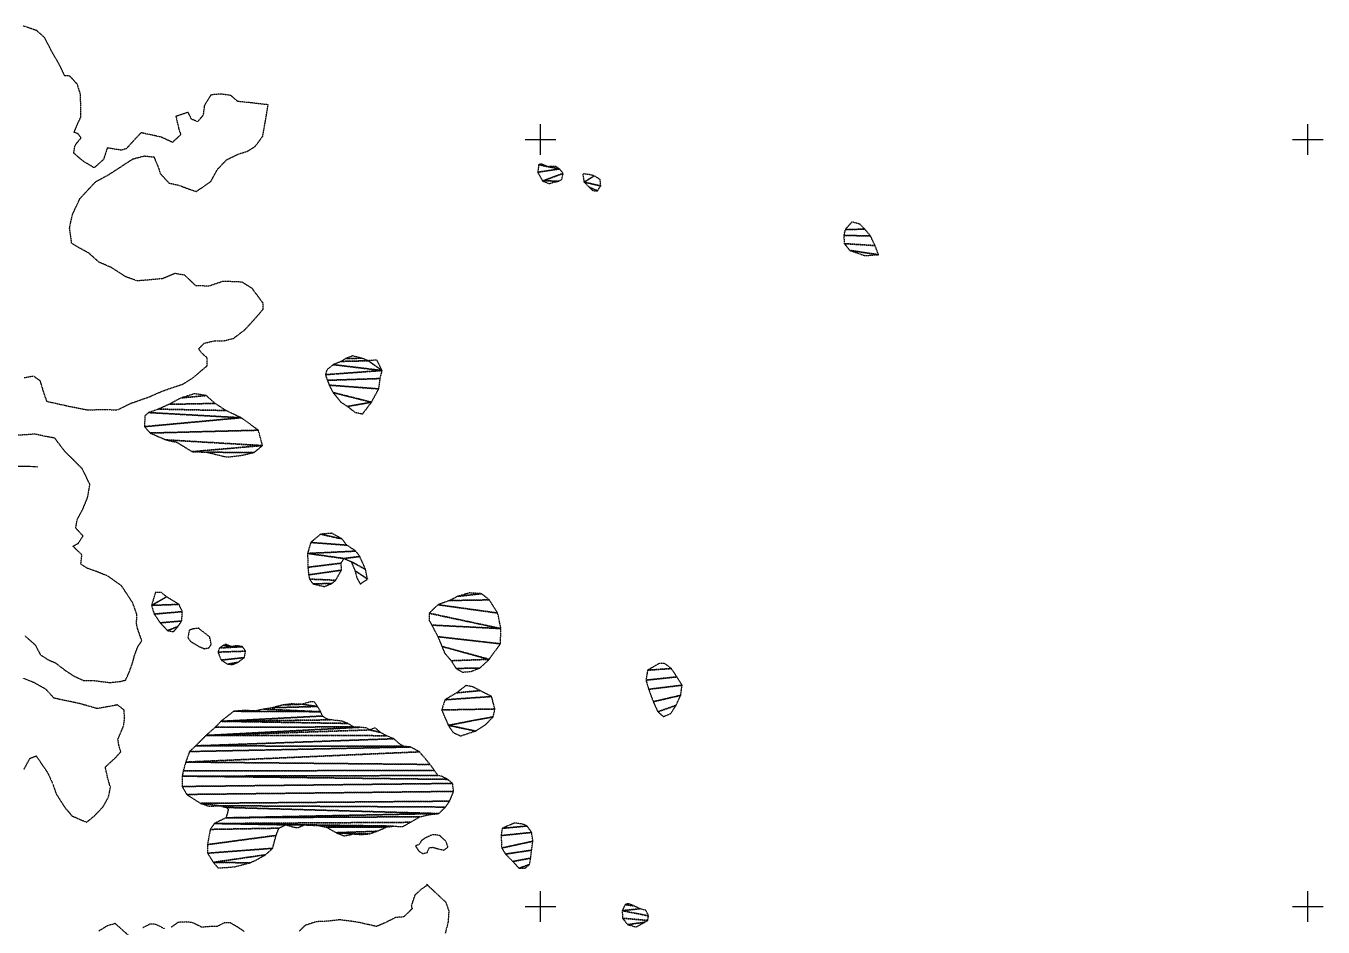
# Model space of a CAD drawing. Header units: metres. Extents: x 619047 to 657292, y 1301217 to 1319844.
# Drawn here: x 655532 to 657223, y 1314704 to 1315878 of the extents above; entities that cross this region are included whole.
import ezdxf

# ---------------------------------------------------------------- set-up
doc = ezdxf.new("R2010")
doc.units = ezdxf.units.M
doc.linetypes.add('HIDDEN', pattern=[0.375, 0.25, -0.125])
for name, color, linetype in [('3', 7, 'Continuous'), ('42', 7, 'Continuous'), ('CVL_CUADCON_LIN', 8, 'Continuous')]:
    doc.layers.add(name, color=color, linetype=linetype)

# ---------------------------------------------------------------- blocks, each defined once
blk = doc.blocks.new('COORD')
at = {"layer": '42', "color": 2, "linetype": 'Continuous'}
for p, q in [((0, -2), (0, 2)), ((-2, 0), (2, 0))]:
    blk.add_line(p, q, dxfattribs=at)
blk = doc.blocks.new('COORD$')
at = {"layer": '42', "color": 2, "linetype": 'Continuous'}
blk.add_blockref('COORD', (0, 0), dxfattribs=at)

msp = doc.modelspace()

# ---------------------------------------------------------------- linework, layer by layer
at = {"layer": '3', "color": 30, "linetype": 'HIDDEN'}
for points in [[(655530.00273, 1315419.93633), (655541.91573, 1315422.10533), (655550.36973, 1315415.84933), (655554.32973, 1315402.68233), (655559.05873, 1315389.01533), (655589.61573, 1315382.24933), (655611.76273, 1315377.92933), (655635.12773, 1315378.19633), (655651.38773, 1315377.87433), (655669.06973, 1315386.46133), (655693.10373, 1315394.86733), (655709.53073, 1315402.16933), (655736.60273, 1315411.37233), (655749.46573, 1315419.39733), (655768.33273, 1315435.36633), (655768.21673, 1315445.52933), (655761.54373, 1315451.55133), (655757.41373, 1315457.34833), (655764.44073, 1315464.79733), (655778.88173, 1315468.01133), (655790.31373, 1315467.88833), (655802.72273, 1315471.07933), (655817.57873, 1315482.42933), (655830.37473, 1315496.29733), (655841.15273, 1315508.87133), (655841.31673, 1315516.75033), (655827.12773, 1315535.89933), (655813.56873, 1315544.38333), (655789.17373, 1315545.37533), (655770.44973, 1315539.06233), (655753.42473, 1315539.63033), (655739.04373, 1315553.44133), (655726.57273, 1315555.58533), (655709.88673, 1315548.78833), (655677.40773, 1315545.87533), (655662.10573, 1315551.29133), (655643.93773, 1315563.02533), (655627.08873, 1315570.45633), (655614.25673, 1315581.99733), (655599.68773, 1315589.96233), (655591.75673, 1315594.95333), (655588.98773, 1315614.99533), (655592.60273, 1315632.06133), (655602.51973, 1315653.26533), (655622.84473, 1315675.09533), (655640.00973, 1315684.43933), (655658.66673, 1315696.59533), (655671.27273, 1315704.87033), (655686.46673, 1315708.85533), (655698.92873, 1315707.47333), (655704.67273, 1315693.81833), (655707.04873, 1315685.96833), (655718.62173, 1315673.39533), (655731.35273, 1315670.74633), (655742.83373, 1315666.30333), (655754.05473, 1315662.36633), (655773.20473, 1315675.79833), (655781.66573, 1315691.14133), (655793.45973, 1315703.72633), (655808.61373, 1315711.26833), (655820.76273, 1315714.96533), (655830.85173, 1315721.17833), (655840.60873, 1315734.24933), (655843.95273, 1315752.83633), (655845.62273, 1315762.25733), (655847.75773, 1315775.49433), (655825.88473, 1315778.03933), (655808.08373, 1315779.86933), (655799.10473, 1315787.64333), (655786.38273, 1315789.53033), (655773.18773, 1315788.36333), (655764.70673, 1315774.79933), (655763.07473, 1315762.07533), (655755.80873, 1315753.35333), (655747.89473, 1315756.82033), (655743.47573, 1315765.66333), (655727.53373, 1315760.39833), (655731.54073, 1315743.16633), (655733.90173, 1315736.58633), (655723.09473, 1315726.55333), (655708.02873, 1315733.49533), (655682.05773, 1315739.04233), (655667.75573, 1315723.63333), (655662.99173, 1315718.24333), (655656.40873, 1315716.38933), (655638.08773, 1315719.22833), (655633.17973, 1315704.18033), (655621.11173, 1315693.37033), (655608.06973, 1315701.09833), (655601.40473, 1315706.35833), (655594.47573, 1315712.63133), (655595.88873, 1315722.30333), (655603.90273, 1315732.30533), (655600.28573, 1315737.59933), (655594.92973, 1315739.57133), (655599.37873, 1315750.29433), (655603.83973, 1315760.00033), (655603.66873, 1315774.99033), (655602.98973, 1315789.97433), (655599.03773, 1315802.38033), (655589.26473, 1315812.94033), (655582.65573, 1315813.37333), (655575.37073, 1315828.53533), (655567.34073, 1315842.16533), (655556.43273, 1315863.13033), (655546.16973, 1315872.16033), (655528.57373, 1315878.31133)], [(655531.05973, 1315083.01533), (655544.14573, 1315071.47633), (655550.89673, 1315058.59533), (655561.89873, 1315051.60633), (655570.32073, 1315048.14533), (655584.15673, 1315037.63133), (655594.90473, 1315030.63933), (655607.41573, 1315024.93833), (655619.35273, 1315025.07433), (655628.76373, 1315023.91133), (655641.73573, 1315022.28133), (655654.67373, 1315023.70033), (655662.01873, 1315025.56233), (655666.72773, 1315035.78033), (655671.15673, 1315048.28133), (655674.07973, 1315059.24133), (655678.52673, 1315070.21833), (655683.27873, 1315076.62533), (655677.76873, 1315092.06233), (655676.16673, 1315098.90433), (655676.79173, 1315110.85433), (655671.28173, 1315126.29133), (655657.06373, 1315147.98033), (655639.13473, 1315160.98833), (655624.33473, 1315166.91833), (655611.83873, 1315171.34833), (655603.65073, 1315176.59133), (655605.03473, 1315188.80333), (655593.47573, 1315200.10633), (655600.29173, 1315203.74133), (655606.53073, 1315213.46833), (655597.01473, 1315223.77733), (655599.16973, 1315235.23633), (655606.13573, 1315248.02133), (655612.55873, 1315263.84833), (655615.41473, 1315280.65133), (655605.52873, 1315301.12033), (655582.92173, 1315323.47633), (655569.76873, 1315340.85933), (655543.29273, 1315346.14633), (655521.97373, 1315344.63233)], [(655529.74173, 1314909.45233), (655537.45473, 1314923.51533), (655545.29273, 1314926.65433), (655556.39673, 1314910.77333), (655561.05173, 1314903.45733), (655567.04473, 1314890.31333), (655571.51273, 1314877.15133), (655582.63373, 1314859.74533), (655592.16173, 1314848.42033), (655611.05073, 1314840.25133), (655620.86873, 1314847.98633), (655632.66573, 1314860.31733), (655639.63473, 1314872.84833), (655642.28273, 1314885.58333), (655638.31973, 1314899.00533), (655635.62873, 1314912.18733), (655649.20073, 1314924.79333), (655655.72273, 1314931.98233), (655653.08073, 1314940.84633), (655651.97773, 1314948.45633), (655659.39973, 1314965.81933), (655660.80173, 1314976.50733), (655659.92373, 1314986.66133), (655651.21273, 1314993.16833), (655625.10673, 1314988.29633), (655602.17073, 1314994.89433), (655568.81773, 1315001.88233), (655558.27073, 1315013.45033), (655542.67773, 1315022.16533), (655528.89673, 1315027.85133)], [(656061.03873, 1314823.63633), (656052.27173, 1314819.41433), (656047.71673, 1314816.33633), (656044.19373, 1314810.97633), (656039.62973, 1314809.42233), (656044.24773, 1314802.58933), (656049.35073, 1314799.31733), (656055.18773, 1314800.62433), (656057.68773, 1314806.99433), (656062.25873, 1314807.53133), (656071.16873, 1314805.04633), (656077.02073, 1314803.81233), (656082.07773, 1314807.91033), (656079.48773, 1314815.51933), (656075.65473, 1314818.79933), (656071.05273, 1314823.09133), (656061.89873, 1314824.05033)], [(656055.53573, 1314758.22233), (656046.85573, 1314752.53433), (656038.77373, 1314744.85833), (656034.19973, 1314730.88533)], [(656078.98473, 1314695.80233), (656082.70173, 1314710.56733), (656083.63073, 1314724.29833), (656079.74673, 1314735.45733), (656055.53573, 1314758.22233), (656053.93573, 1314759.68333)], [(656034.19973, 1314730.88533), (656035.58073, 1314727.55433), (656024.46873, 1314716.80933), (656014.05473, 1314715.98133), (655998.34973, 1314708.25733), (655988.97173, 1314704.38633), (655965.55973, 1314709.57633), (655954.62173, 1314711.28633), (655940.88773, 1314712.97933), (655924.89073, 1314711.09933), (655910.66373, 1314710.50133), (655895.70273, 1314705.57833), (655888.38073, 1314698.16133)], [(655666.06373, 1314692.44233), (655648.42873, 1314708.08933), (655638.28273, 1314705.23033), (655627.14573, 1314698.29733)], [(655712.76373, 1314701.37733), (655701.29273, 1314706.89733), (655694.17273, 1314707.61533), (655684.29573, 1314702.46933)], [(655816.72173, 1314697.71033), (655806.76973, 1314704.25633), (655798.35273, 1314709.03233), (655790.72973, 1314708.98433), (655781.10273, 1314704.34933), (655769.41573, 1314704.02133), (655761.54273, 1314703.20933), (655749.56073, 1314709.23433), (655740.91473, 1314710.19633), (655730.24473, 1314709.62133), (655721.39173, 1314703.21133)]]:
    msp.add_lwpolyline(points, dxfattribs=at)
for points, invisible_edges in [([(655762.11673, 1315089.04333), (655745.08173, 1315090.46133), (655743.10873, 1315081.04433), (655766.20173, 1315086.01833)], 5), ([(655745.08173, 1315090.46133), (655762.11673, 1315089.04333), (655757.26273, 1315093.07933), (655749.89873, 1315092.27033)], 1), ([(655766.20173, 1315086.01833), (655743.10873, 1315081.04433), (655773.66073, 1315072.08633), (655771.56573, 1315081.73133)], 3), ([(655773.66073, 1315072.08633), (655743.10873, 1315081.04433), (655746.18973, 1315076.23433), (655758.43373, 1315068.94033)], 9), ([(655773.66073, 1315072.08633), (655758.43373, 1315068.94033), (655764.54873, 1315066.43733), (655770.38673, 1315067.49033)], 1)]:
    msp.add_3dface(points, dxfattribs=dict(at, invisible_edges=invisible_edges))
at = {"layer": 'CVL_CUADCON_LIN', "color": 3, "ltscale": 0.5}
msp.add_spline([(655425.99115, 1315348.19048), (655455.25371, 1315325.67437), (655476.63775, 1315313.85338), (655492.39451, 1315310.47598), (655500.27288, 1315305.40988), (655520.53166, 1315304.28402), (655547.54314, 1315303.72109)], degree=3, dxfattribs=at)

# ---------------------------------------------------------------- block references
at = {"layer": '42', "color": 1, "linetype": 'Continuous', "xscale": 10, "yscale": 10}
for p in [(656202.60373, 1315730.38433), (657202.60373, 1315730.38433), (656202.60373, 1314730.38433), (657202.60373, 1314730.38433)]:
    msp.add_blockref('COORD$', p, dxfattribs=at)

# ---------------------------------------------------------------- meshes
at = {"layer": '3', "color": 30, "linetype": 'HIDDEN'}
mesh = msp.add_polyface(dxfattribs=at)
corners = [(656212.15473, 1315694.79333), (656200.43973, 1315697.45433), (656227.42773, 1315691.91833), (656199.02973, 1315687.52833), (656232.31973, 1315686.13033), (656205.50973, 1315676.16733), (656226.59173, 1315676.15433), (656222.31073, 1315695.16333), (656230.62873, 1315678.48733), (656218.23373, 1315674.02633), (656213.67673, 1315672.70333), (656203.47573, 1315698.50533)]
mesh.append_faces([[corners[k] for k in face] for face in [(1, 0, 11), (6, 5, 10, 9), (0, 2, 7)]], dxfattribs={"vtx0": -1, "color": 30})
mesh.append_faces([[corners[k] for k in face] for face in [(4, 5, 6, 8)]], dxfattribs={"vtx0": -1, "vtx1": -1, "color": 30})
mesh.append_faces([[corners[k] for k in face] for face in [(2, 3, 5, 4)]], dxfattribs={"vtx0": -1, "vtx2": -1, "color": 30})
mesh.append_faces([[corners[k] for k in face] for face in [(0, 1, 3, 2)]], dxfattribs={"vtx0": -1, "vtx2": -1, "vtx3": -1, "color": 30})
mesh = msp.add_polyface(dxfattribs=at)
corners = [(656272.74373, 1315682.78033), (656259.62773, 1315674.75333), (656281.27573, 1315669.66533), (656277.02773, 1315663.51833), (656266.30973, 1315667.96933), (656267.90073, 1315684.25033), (656280.41773, 1315678.04033), (656271.18673, 1315663.45133), (656257.72473, 1315685.65833)]
mesh.append_faces([[corners[k] for k in face] for face in [(1, 0, 5, 8), (3, 4, 7)]], dxfattribs={"vtx0": -1, "color": 30})
mesh.append_faces([[corners[k] for k in face] for face in [(0, 1, 2, 6)]], dxfattribs={"vtx0": -1, "vtx1": -1, "color": 30})
mesh.append_faces([[corners[k] for k in face] for face in [(2, 1, 4, 3)]], dxfattribs={"vtx0": -1, "vtx2": -1, "color": 30})
mesh = msp.add_polyface(dxfattribs=at)
corners = [(656625.32773, 1315613.37833), (656599.67973, 1315612.83133), (656632.79473, 1315604.57033), (656597.98973, 1315605.18833), (656638.78073, 1315591.93333), (656598.61973, 1315594.52333), (656643.23473, 1315580.04233), (656605.83173, 1315585.71233), (656636.63473, 1315579.71233), (656625.72273, 1315578.82533), (656608.70973, 1315622.84433), (656618.90373, 1315619.91133)]
mesh.append_faces([[corners[k] for k in face] for face in [(1, 0, 11, 10), (6, 7, 9, 8)]], dxfattribs={"vtx0": -1, "color": 30})
mesh.append_faces([[corners[k] for k in face] for face in [(0, 1, 3, 2), (2, 3, 5, 4), (4, 5, 7, 6)]], dxfattribs={"vtx0": -1, "vtx2": -1, "color": 30})
mesh = msp.add_polyface(dxfattribs=at)
corners = [(655996.24373, 1315429.07933), (655978.31773, 1315441.83333), (655932.65573, 1315436.73733), (655922.39073, 1315423.66133), (655993.82273, 1315418.63333), (655925.01473, 1315416.32233), (655991.94473, 1315405.14533), (655927.37273, 1315409.99633), (655982.49173, 1315387.75833), (655932.30873, 1315400.39733), (655951.31173, 1315382.31933), (655969.89873, 1315445.04033), (655949.07373, 1315444.80233), (655943.02173, 1315440.92133), (655957.92473, 1315448.20633), (655989.48373, 1315442.72333), (655970.98073, 1315372.63533), (655961.05273, 1315374.55433), (655942.35573, 1315388.06133), (655924.34973, 1315430.03633)]
mesh.append_faces([[corners[k] for k in face] for face in [(1, 0, 15), (8, 10, 17, 16), (12, 11, 14)]], dxfattribs={"vtx0": -1, "color": 30})
mesh.append_faces([[corners[k] for k in face] for face in [(0, 1, 13, 2)]], dxfattribs={"vtx0": -1, "vtx1": -1, "vtx3": -1, "color": 30})
mesh.append_faces([[corners[k] for k in face] for face in [(0, 3, 5, 4), (4, 5, 7, 6), (6, 7, 9, 8), (11, 12, 13, 1)]], dxfattribs={"vtx0": -1, "vtx2": -1, "color": 30})
mesh.append_faces([[corners[k] for k in face] for face in [(0, 2, 19, 3), (8, 9, 18, 10)]], dxfattribs={"vtx0": -1, "vtx3": -1, "color": 30})
mesh = msp.add_polyface(dxfattribs=at)
corners = [(655766.99973, 1315396.47433), (655734.26973, 1315393.30533), (655778.54673, 1315386.18833), (655718.61673, 1315384.99533), (655792.62273, 1315376.94833), (655704.97173, 1315378.74033), (655812.54273, 1315367.52033), (655692.06873, 1315374.27333), (655686.69073, 1315355.91733), (655835.08073, 1315351.26133), (655693.89773, 1315347.61433), (655840.38873, 1315331.24833), (655714.57373, 1315338.70333), (655748.78573, 1315323.34033), (655829.31573, 1315322.22833), (655768.09873, 1315322.54433), (655751.98673, 1315398.84333), (655813.10273, 1315318.48533), (655794.07873, 1315316.23533), (655729.34473, 1315335.31433), (655687.03873, 1315369.89633)]
mesh.append_faces([[corners[k] for k in face] for face in [(1, 0, 16), (14, 15, 18, 17)]], dxfattribs={"vtx0": -1, "color": 30})
mesh.append_faces([[corners[k] for k in face] for face in [(0, 1, 3, 2), (2, 3, 5, 4), (4, 5, 7, 6), (6, 8, 10, 9), (9, 10, 12, 11), (11, 13, 15, 14)]], dxfattribs={"vtx0": -1, "vtx2": -1, "color": 30})
mesh.append_faces([[corners[k] for k in face] for face in [(6, 7, 20, 8), (11, 12, 19, 13)]], dxfattribs={"vtx0": -1, "vtx3": -1, "color": 30})
mesh = msp.add_polyface(dxfattribs=at)
corners = [(655944.14373, 1315209.45133), (655916.13173, 1315215.73833), (655950.33173, 1315201.39133), (655903.30073, 1315204.91933), (655962.10373, 1315193.64933), (655899.14673, 1315190.64233), (655946.46573, 1315184.06833), (655942.97973, 1315177.93033), (655899.60673, 1315172.60633), (655943.33873, 1315168.78733), (655900.48173, 1315162.70633), (655935.86773, 1315155.74233), (655901.81573, 1315157.13133), (655930.58373, 1315151.36233), (655905.94873, 1315151.08033), (655974.82473, 1315169.65533), (655955.90873, 1315180.11133), (655977.25273, 1315157.23233), (655960.87073, 1315168.22533), (655967.26473, 1315186.59333), (655930.59573, 1315216.91933), (655967.92773, 1315150.77333), (655963.26073, 1315159.10533), (655920.97573, 1315147.44133)]
mesh.append_faces([[corners[k] for k in face] for face in [(1, 0, 20), (13, 14, 23), (17, 18, 22, 21)]], dxfattribs={"vtx0": -1, "color": 30})
mesh.append_faces([[corners[k] for k in face] for face in [(4, 5, 6, 19)]], dxfattribs={"vtx0": -1, "vtx1": -1, "vtx2": -1, "color": 30})
mesh.append_faces([[corners[k] for k in face] for face in [(0, 1, 3, 2), (2, 3, 5, 4), (6, 5, 8, 7), (7, 8, 10, 9), (9, 10, 12, 11), (11, 12, 14, 13), (15, 16, 18, 17), (16, 15, 19, 6)]], dxfattribs={"vtx0": -1, "vtx2": -1, "color": 30})
mesh = msp.add_polyface(dxfattribs=at)
corners = [(655715.32473, 1315133.99133), (655695.82873, 1315122.93933), (655731.65073, 1315124.18133), (655736.03073, 1315114.80433), (655699.20473, 1315111.52233), (655735.09273, 1315102.59833), (655707.15573, 1315100.13533), (655730.31073, 1315095.45133), (655716.62273, 1315090.02733), (655708.42573, 1315139.79333), (655723.74273, 1315128.96033), (655724.50973, 1315088.55233), (655700.80273, 1315139.74533)]
mesh.append_faces([[corners[k] for k in face] for face in [(1, 0, 9, 12), (7, 8, 11)]], dxfattribs={"vtx0": -1, "color": 30})
mesh.append_faces([[corners[k] for k in face] for face in [(0, 1, 2, 10)]], dxfattribs={"vtx0": -1, "vtx1": -1, "color": 30})
mesh.append_faces([[corners[k] for k in face] for face in [(2, 1, 4, 3), (3, 4, 6, 5), (5, 6, 8, 7)]], dxfattribs={"vtx0": -1, "vtx2": -1, "color": 30})
mesh = msp.add_polyface(dxfattribs=at)
corners = [(656125.80773, 1315138.09433), (656094.85873, 1315134.69133), (656136.05873, 1315130.08033), (656084.25273, 1315129.23433), (656146.92273, 1315112.92633), (656069.07573, 1315123.72433), (656151.21873, 1315092.64733), (656057.51773, 1315112.66633), (656060.99673, 1315097.20633), (656150.42973, 1315072.81933), (656069.04373, 1315082.05233), (656135.92873, 1315052.57933), (656074.26873, 1315069.40733), (656086.41973, 1315050.74333), (656123.61273, 1315041.25833), (656092.63073, 1315040.65033), (656077.92573, 1315060.55533), (656101.06773, 1315035.91833), (656112.23273, 1315036.80833), (656110.04673, 1315139.18533), (656057.62273, 1315103.52033)]
mesh.append_faces([[corners[k] for k in face] for face in [(1, 0, 19), (14, 15, 17, 18)]], dxfattribs={"vtx0": -1, "color": 30})
mesh.append_faces([[corners[k] for k in face] for face in [(0, 1, 3, 2), (2, 3, 5, 4), (4, 5, 7, 6), (6, 8, 10, 9), (9, 10, 12, 11), (11, 13, 15, 14)]], dxfattribs={"vtx0": -1, "vtx2": -1, "color": 30})
mesh.append_faces([[corners[k] for k in face] for face in [(6, 7, 20, 8), (11, 12, 16, 13)]], dxfattribs={"vtx0": -1, "vtx3": -1, "color": 30})
mesh = msp.add_polyface(dxfattribs=at)
corners = [(655799.59973, 1315069.19933), (655789.17073, 1315070.65933), (655814.33973, 1315069.03833), (655784.36473, 1315067.32433), (655818.44273, 1315063.21833), (655782.36573, 1315061.97433), (655816.71773, 1315054.81933), (655786.49873, 1315051.57933), (655808.37073, 1315048.66733), (655795.17273, 1315046.29633), (655807.21473, 1315070.51833), (655801.27373, 1315045.82633), (655792.46473, 1315072.20433)]
mesh.append_faces([[corners[k] for k in face] for face in [(1, 0, 12), (8, 9, 11), (0, 2, 10)]], dxfattribs={"vtx0": -1, "color": 30})
mesh.append_faces([[corners[k] for k in face] for face in [(2, 3, 5, 4), (4, 5, 7, 6), (6, 7, 9, 8)]], dxfattribs={"vtx0": -1, "vtx2": -1, "color": 30})
mesh.append_faces([[corners[k] for k in face] for face in [(0, 1, 3, 2)]], dxfattribs={"vtx0": -1, "vtx2": -1, "vtx3": -1, "color": 30})
mesh = msp.add_polyface(dxfattribs=at)
corners = [(656373.30273, 1315040.55633), (656342.33873, 1315038.42333), (656380.53873, 1315029.71233), (656340.20173, 1315025.44033), (656387.26673, 1315018.86333), (656343.63973, 1315013.53633), (656385.38573, 1315005.62933), (656349.66673, 1314997.34333), (656379.43873, 1314992.60233), (656355.65873, 1314984.19933), (656358.23773, 1315047.49833), (656364.33873, 1315047.06033), (656372.44973, 1314981.85033), (656363.09673, 1314977.93133)]
mesh.append_faces([[corners[k] for k in face] for face in [(1, 0, 11, 10), (8, 9, 13, 12)]], dxfattribs={"vtx0": -1, "color": 30})
mesh.append_faces([[corners[k] for k in face] for face in [(0, 1, 3, 2), (2, 3, 5, 4), (4, 5, 7, 6), (6, 7, 9, 8)]], dxfattribs={"vtx0": -1, "vtx2": -1, "color": 30})
mesh = msp.add_polyface(dxfattribs=at)
corners = [(656123.94873, 1315011.78733), (656093.50173, 1315008.89833), (656139.02373, 1315004.08233), (656078.11173, 1314999.82833), (656143.27273, 1314987.86833), (656073.94573, 1314986.56833), (656141.10273, 1314977.68033), (656082.55573, 1314966.59233), (656117.94673, 1314959.12033), (656105.58473, 1315018.43733), (656115.00473, 1315016.51233), (656131.06073, 1314967.40133), (656098.46173, 1314952.79933), (656088.75873, 1314957.26233)]
mesh.append_faces([[corners[k] for k in face] for face in [(1, 0, 10, 9), (8, 7, 13, 12)]], dxfattribs={"vtx0": -1, "color": 30})
mesh.append_faces([[corners[k] for k in face] for face in [(6, 7, 8, 11)]], dxfattribs={"vtx0": -1, "vtx1": -1, "color": 30})
mesh.append_faces([[corners[k] for k in face] for face in [(0, 1, 3, 2), (2, 3, 5, 4), (4, 5, 7, 6)]], dxfattribs={"vtx0": -1, "vtx2": -1, "color": 30})
mesh = msp.add_polyface(dxfattribs=at)
corners = [(655912.16673, 1314991.11533), (655891.81873, 1314994.03733), (655853.22173, 1314989.47333), (655916.27673, 1314984.27833), (655842.05273, 1314987.62333), (655802.93573, 1314984.83633), (655918.59973, 1314978.70133), (655786.24773, 1314971.76833), (655929.55873, 1314973.68633), (655951.44273, 1314968.99533), (655959.34973, 1314964.46933), (655778.92773, 1314964.09733), (655967.48473, 1314964.01233), (655766.79873, 1314953.34533), (655979.95873, 1314960.53233), (656001.86073, 1314953.04533), (656011.54273, 1314949.03933), (655753.41773, 1314939.79033), (656024.31173, 1314939.20733), (656033.46673, 1314938.24833), (655745.33373, 1314932.36833), (656044.94273, 1314931.96633), (655740.33973, 1314918.61233), (656058.76973, 1314915.53233), (656064.66473, 1314907.68933), (655737.10973, 1314907.15433), (656069.28173, 1314901.11033), (655735.88273, 1314900.28433), (656081.76573, 1314896.10533), (656088.15273, 1314890.80833), (655735.71573, 1314886.81233), (656089.48973, 1314880.39533), (655741.62673, 1314876.42833), (656084.23473, 1314867.65433), (655759.74373, 1314864.85033), (656078.94773, 1314859.99533), (655784.41273, 1314861.70133), (656070.10773, 1314851.55233), (655793.57573, 1314859.47133), (655792.89973, 1314845.99633), (656045.48573, 1314847.33033), (656033.07973, 1314840.13633), (655777.70073, 1314838.52933), (656011.25773, 1314835.16933), (655894.86073, 1314836.72533), (656002.11773, 1314833.84133), (655923.59473, 1314833.85533), (655989.19273, 1314828.42233), (655936.60173, 1314826.56633), (655958.72073, 1314824.92633), (655861.85273, 1314832.45033), (655772.41373, 1314830.87133), (655858.10173, 1314823.02233), (655768.72873, 1314811.02233), (655853.63573, 1314806.21933), (655768.80073, 1314799.83933), (655844.28673, 1314797.77333), (655776.24673, 1314787.94033), (655823.77073, 1314787.22233), (655979.81173, 1314825.05933), (655913.67173, 1314835.82633), (655870.71873, 1314836.82733), (655867.17473, 1314993.11933), (655831.14073, 1314985.26733), (655993.95573, 1314957.31633), (655944.05473, 1314971.99833), (655976.13073, 1314963.05033), (655987.31173, 1314963.12033), (656019.21073, 1314942.22533), (656053.90273, 1314921.60133), (656073.35173, 1314900.37333), (656058.68073, 1314850.20933), (656022.95173, 1314834.48033), (655969.65173, 1314824.23233), (655947.04773, 1314822.31133), (655886.49773, 1314833.11433), (655880.13873, 1314834.09033), (655831.87973, 1314790.83233), (655803.72973, 1314782.01333), (655782.64673, 1314780.61033), (655795.88073, 1314856.69033), (655770.69473, 1314861.10633), (655817.15973, 1314985.94233), (655878.34773, 1314994.46033), (655902.97973, 1314997.15733), (655908.31773, 1314996.93633), (655923.96073, 1314974.92233)]
mesh.append_faces([[corners[k] for k in face] for face in [(1, 0, 85, 84), (49, 48, 74), (58, 57, 79, 78), (59, 49, 73), (44, 61, 76, 75), (36, 34, 81), (62, 1, 83), (5, 63, 82), (14, 64, 67)]], dxfattribs={"vtx0": -1, "color": 30})
mesh.append_faces([[corners[k] for k in face] for face in [(6, 7, 8, 86), (8, 7, 9, 65), (12, 13, 14, 66), (16, 17, 18, 68), (21, 22, 23, 69), (26, 27, 28, 70), (37, 39, 40, 71), (41, 42, 43, 72), (56, 57, 58, 77)]], dxfattribs={"vtx0": -1, "vtx1": -1, "color": 30})
mesh.append_faces([[corners[k] for k in face] for face in [(33, 34, 36, 35), (44, 42, 61), (47, 48, 49, 59)]], dxfattribs={"vtx0": -1, "vtx1": -1, "vtx2": -1, "color": 30})
mesh.append_faces([[corners[k] for k in face] for face in [(0, 1, 62, 2), (14, 13, 15, 64), (43, 42, 44, 60)]], dxfattribs={"vtx0": -1, "vtx1": -1, "vtx3": -1, "color": 30})
mesh.append_faces([[corners[k] for k in face] for face in [(0, 2, 4, 3), (3, 5, 7, 6), (9, 7, 11, 10), (10, 11, 13, 12), (15, 13, 17, 16), (18, 17, 20, 19), (19, 20, 22, 21), (23, 22, 25, 24), (24, 25, 27, 26), (28, 27, 30, 29), (29, 30, 32, 31), (31, 32, 34, 33), (35, 36, 38, 37), (40, 39, 42, 41), (45, 46, 48, 47), (46, 45, 43, 60), (50, 51, 53, 52), (51, 50, 61, 42), (52, 53, 55, 54), (54, 55, 57, 56)]], dxfattribs={"vtx0": -1, "vtx2": -1, "color": 30})
mesh.append_faces([[corners[k] for k in face] for face in [(3, 4, 63, 5)]], dxfattribs={"vtx0": -1, "vtx2": -1, "vtx3": -1, "color": 30})
mesh.append_faces([[corners[k] for k in face] for face in [(37, 38, 80, 39)]], dxfattribs={"vtx0": -1, "vtx3": -1, "color": 30})
mesh = msp.add_polyface(dxfattribs=at)
corners = [(656185.32873, 1314835.24833), (656152.82073, 1314832.24733), (656191.22673, 1314826.89733), (656151.35573, 1314822.83433), (656192.82473, 1314815.46933), (656152.22273, 1314806.57233), (656191.12073, 1314803.76733), (656157.10173, 1314798.72433), (656189.91673, 1314793.33833), (656166.56573, 1314789.12533), (656188.44473, 1314785.19633), (656174.75373, 1314780.28033), (656168.78473, 1314839.21033), (656178.44973, 1314838.00033), (656183.13773, 1314780.58733)]
mesh.append_faces([[corners[k] for k in face] for face in [(1, 0, 13, 12), (10, 11, 14)]], dxfattribs={"vtx0": -1, "color": 30})
mesh.append_faces([[corners[k] for k in face] for face in [(0, 1, 3, 2), (2, 3, 5, 4), (4, 5, 7, 6), (6, 7, 9, 8), (8, 9, 11, 10)]], dxfattribs={"vtx0": -1, "vtx2": -1, "color": 30})
mesh = msp.add_polyface(dxfattribs=at)
corners = [(656324.49073, 1314731.15133), (656313.04473, 1314732.85833), (656332.13873, 1314727.38633), (656309.28373, 1314724.95533), (656343.63373, 1314718.05433), (656342.40073, 1314712.20133), (656309.60173, 1314715.04433), (656338.60373, 1314709.88933), (656316.26173, 1314706.69933), (656327.20773, 1314703.71833), (656317.35673, 1314734.15633), (656340.02873, 1314725.40333)]
mesh.append_faces([[corners[k] for k in face] for face in [(1, 0, 10), (7, 8, 9)]], dxfattribs={"vtx0": -1, "color": 30})
mesh.append_faces([[corners[k] for k in face] for face in [(2, 3, 4, 11)]], dxfattribs={"vtx0": -1, "vtx1": -1, "color": 30})
mesh.append_faces([[corners[k] for k in face] for face in [(0, 1, 3, 2), (4, 3, 6, 5), (5, 6, 8, 7)]], dxfattribs={"vtx0": -1, "vtx2": -1, "color": 30})

doc.saveas('drawing.dxf')
